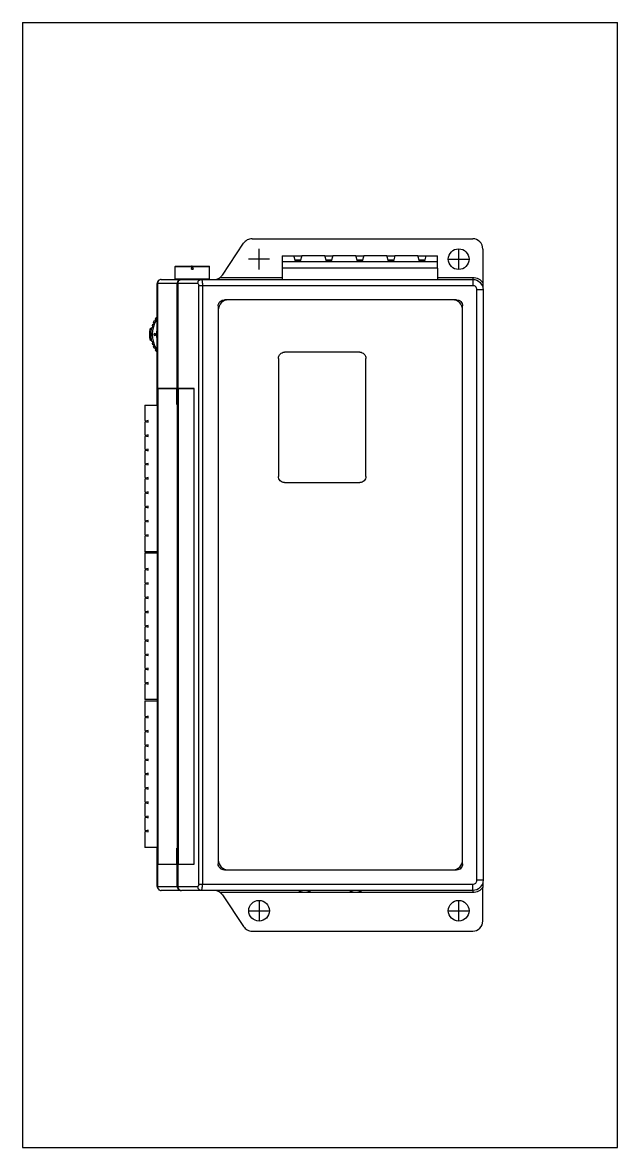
# Model space of a CAD drawing. Header units: inches. Extents: x 1.6 to 15.8, y 0 to 10.9.
# Drawn here: x 10 to 15.75, y 0 to 10.88 of the extents above; entities that cross this region are included whole.
import ezdxf

# ---------------------------------------------------------------- set-up
doc = ezdxf.new("R2010")
doc.units = ezdxf.units.IN
for name, color, linetype, lineweight, true_color in [('Circle Holes', 3, 'Continuous', 25, 0x00ff00), ('Hole Centers', 30, 'Continuous', 25, 0xff7f00), ('Plate', 4, 'Continuous', 25, 0x00ffff)]:
    doc.layers.add(name, color=color, linetype=linetype, lineweight=lineweight, true_color=true_color)
doc.layers.add('eg4015-datasheet(1)', color=7, linetype='Continuous')

msp = doc.modelspace()

# ---------------------------------------------------------------- linework, layer by layer
at = {"layer": 'Circle Holes'}
for centre in [(14.215, 8.587), (12.286, 2.289), (14.215, 2.289)]:
    msp.add_circle(centre, 0.1, dxfattribs=at)
msp.add_arc((12.285, 8.587), 0.1, 0, 0, dxfattribs=at)
at = {"layer": 'eg4015-datasheet(1)', "color": 2, "true_color": 0xffff00}
for points in [[(11.933, 8.434), (12.137, 8.741)], [(12.219, 8.784), (12.206, 8.784), (12.194, 8.781), (12.183, 8.778), (12.172, 8.773), (12.162, 8.766), (12.152, 8.759), (12.144, 8.751), (12.137, 8.741)], [(12.219, 8.784), (14.351, 8.784)], [(14.449, 8.685), (14.447, 8.705), (14.441, 8.724), (14.433, 8.741), (14.42, 8.756), (14.405, 8.767), (14.388, 8.777), (14.37, 8.783), (14.351, 8.784)], [(12.51, 8.619), (12.51, 8.565)], [(12.51, 8.619), (12.622, 8.619)], [(12.637, 8.567), (12.622, 8.619)], [(12.622, 8.619), (12.637, 8.619), (12.66, 8.619), (12.683, 8.619), (12.698, 8.619)], [(12.698, 8.619), (12.684, 8.567)], [(12.922, 8.619), (12.698, 8.619)], [(12.937, 8.567), (12.922, 8.619)], [(12.922, 8.619), (12.937, 8.619), (12.96, 8.619), (12.983, 8.619), (12.998, 8.619)], [(12.998, 8.619), (12.984, 8.567)], [(13.222, 8.619), (12.998, 8.619)], [(13.237, 8.567), (13.222, 8.619)], [(13.222, 8.619), (13.237, 8.619), (13.26, 8.619), (13.283, 8.619), (13.298, 8.619)], [(13.298, 8.619), (13.284, 8.567)], [(13.522, 8.619), (13.298, 8.619)], [(13.537, 8.567), (13.522, 8.619)], [(13.522, 8.619), (13.537, 8.619), (13.56, 8.619), (13.583, 8.619), (13.598, 8.619)], [(13.598, 8.619), (13.584, 8.567)], [(13.822, 8.619), (13.598, 8.619)], [(13.837, 8.567), (13.822, 8.619)], [(13.822, 8.619), (13.837, 8.619), (13.86, 8.619), (13.883, 8.619), (13.898, 8.619)], [(13.898, 8.619), (13.884, 8.567)], [(13.898, 8.619), (14.01, 8.619)], [(14.01, 8.565), (14.01, 8.619)], [(14.449, 8.685), (14.449, 8.36)], [(11.476, 8.52), (11.633, 8.52)], [(11.476, 8.52), (11.476, 8.52), (11.476, 8.519), (11.476, 8.517)], [(11.476, 8.517), (11.633, 8.517)], [(11.476, 8.395), (11.476, 8.517)], [(11.641, 8.52), (11.633, 8.52)], [(11.633, 8.491), (11.641, 8.52)], [(11.633, 8.517), (11.633, 8.52)], [(11.633, 8.491), (11.649, 8.491)], [(11.641, 8.52), (11.649, 8.491)], [(11.641, 8.52), (11.649, 8.52)], [(11.649, 8.52), (11.806, 8.52)], [(11.649, 8.517), (11.649, 8.52)], [(11.649, 8.517), (11.806, 8.517)], [(11.806, 8.517), (11.806, 8.517), (11.806, 8.519), (11.806, 8.52)], [(11.806, 8.395), (11.806, 8.517)], [(12.51, 8.565), (14.01, 8.565)], [(12.51, 8.565), (12.51, 8.501)], [(14.01, 8.501), (12.51, 8.501)], [(12.51, 8.501), (12.51, 8.391)], [(12.685, 8.576), (12.681, 8.576), (12.66, 8.576), (12.638, 8.576), (12.634, 8.576)], [(12.684, 8.567), (12.637, 8.567)], [(12.651, 8.57), (12.669, 8.57)], [(12.651, 8.567), (12.651, 8.57)], [(12.67, 8.567), (12.669, 8.57)], [(12.985, 8.576), (12.981, 8.576), (12.96, 8.576), (12.938, 8.576), (12.934, 8.576)], [(12.984, 8.567), (12.937, 8.567)], [(12.951, 8.57), (12.969, 8.57)], [(12.951, 8.567), (12.951, 8.57)], [(12.97, 8.567), (12.969, 8.57)], [(13.285, 8.576), (13.281, 8.576), (13.26, 8.576), (13.238, 8.576), (13.234, 8.576)], [(13.284, 8.567), (13.237, 8.567)], [(13.251, 8.57), (13.269, 8.57)], [(13.251, 8.567), (13.251, 8.57)], [(13.27, 8.567), (13.269, 8.57)], [(13.585, 8.576), (13.581, 8.576), (13.56, 8.576), (13.538, 8.576), (13.534, 8.576)], [(13.584, 8.567), (13.537, 8.567)], [(13.551, 8.57), (13.569, 8.57), (13.57, 8.567)], [(13.551, 8.57), (13.551, 8.567)], [(13.885, 8.576), (13.881, 8.576), (13.86, 8.576), (13.838, 8.576), (13.834, 8.576)], [(13.884, 8.567), (13.837, 8.567)], [(13.851, 8.57), (13.869, 8.57)], [(13.851, 8.567), (13.851, 8.57)], [(13.87, 8.567), (13.869, 8.57)], [(14.01, 8.501), (14.01, 8.565)], [(14.01, 8.501), (14.01, 8.391)], [(11.341, 8.391), (11.333, 8.39), (11.326, 8.388), (11.319, 8.384), (11.313, 8.38), (11.308, 8.373), (11.305, 8.366), (11.302, 8.359), (11.301, 8.352)], [(11.341, 8.391), (11.334, 8.39), (11.327, 8.388), (11.322, 8.384), (11.316, 8.38), (11.31, 8.373), (11.308, 8.366), (11.306, 8.359), (11.305, 8.352)], [(11.341, 8.391), (11.53, 8.391)], [(11.476, 8.395), (11.476, 8.391)], [(11.806, 8.395), (11.476, 8.395)], [(11.53, 8.391), (11.523, 8.39), (11.516, 8.388), (11.51, 8.384), (11.505, 8.38), (11.501, 8.373), (11.497, 8.366), (11.495, 8.359), (11.494, 8.352)], [(11.498, 8.352), (11.499, 8.359), (11.501, 8.366), (11.505, 8.373), (11.509, 8.38), (11.516, 8.384), (11.523, 8.388), (11.53, 8.39), (11.538, 8.391)], [(11.502, 8.352), (11.502, 8.359), (11.505, 8.366), (11.508, 8.373), (11.512, 8.38), (11.517, 8.384), (11.524, 8.388), (11.531, 8.39), (11.538, 8.391), (11.73, 8.391)], [(11.538, 8.391), (11.537, 8.391), (11.535, 8.391), (11.534, 8.391), (11.533, 8.391), (11.531, 8.391), (11.53, 8.391)], [(11.694, 8.352), (11.694, 8.359), (11.697, 8.366), (11.699, 8.373), (11.703, 8.38), (11.709, 8.384), (11.716, 8.388), (11.723, 8.39), (11.73, 8.391)], [(11.73, 8.391), (14.352, 8.391)], [(11.73, 8.391), (11.731, 8.39), (11.733, 8.387), (11.734, 8.383), (11.735, 8.377), (11.737, 8.37), (11.737, 8.362), (11.738, 8.352), (11.738, 8.342), (11.738, 8.331)], [(11.806, 8.395), (11.806, 8.391)], [(11.851, 8.391), (11.851, 8.391), (11.867, 8.392), (11.894, 8.401), (11.909, 8.41)], [(11.933, 8.434), (11.93, 8.431), (11.927, 8.428), (11.924, 8.424), (11.922, 8.422), (11.919, 8.419), (11.916, 8.416), (11.913, 8.413), (11.909, 8.41), (12.51, 8.41)], [(14.01, 8.41), (14.352, 8.41)], [(14.352, 8.41), (14.352, 8.406), (14.352, 8.403), (14.352, 8.399), (14.352, 8.397), (14.352, 8.394), (14.352, 8.392), (14.352, 8.391)], [(14.352, 8.41), (14.366, 8.409), (14.38, 8.408), (14.394, 8.403), (14.406, 8.398), (14.419, 8.39), (14.43, 8.381), (14.44, 8.372), (14.449, 8.36), (14.449, 8.335), (14.449, 8.327), (14.449, 8.322), (14.449, 8.317), (14.449, 8.313), (14.449, 8.312)], [(14.352, 8.391), (14.372, 8.39), (14.39, 8.383), (14.408, 8.374), (14.422, 8.362), (14.434, 8.347), (14.444, 8.33), (14.449, 8.312), (14.451, 8.292), (14.449, 8.292), (14.447, 8.292), (14.441, 8.292), (14.434, 8.292), (14.424, 8.292), (14.415, 8.292), (14.403, 8.292), (14.392, 8.292), (14.391, 8.301), (14.388, 8.308), (14.385, 8.315), (14.38, 8.32), (14.374, 8.326), (14.367, 8.328), (14.36, 8.331), (14.352, 8.331)], [(14.352, 8.391), (14.352, 8.39), (14.352, 8.387), (14.352, 8.381), (14.352, 8.373), (14.352, 8.365), (14.352, 8.355), (14.352, 8.344), (14.352, 8.331)], [(11.301, 7.338), (11.301, 8.352), (11.301, 8.352), (11.302, 8.352), (11.303, 8.352), (11.305, 8.352)], [(11.494, 8.352), (11.305, 8.352)], [(11.305, 8.352), (11.305, 7.338)], [(11.494, 7.338), (11.494, 8.352), (11.495, 8.352), (11.497, 8.352), (11.498, 8.352)], [(11.498, 7.338), (11.498, 8.352), (11.498, 8.352), (11.499, 8.352), (11.501, 8.352), (11.502, 8.352)], [(11.502, 8.352), (11.502, 7.338)], [(11.694, 8.352), (11.502, 8.352)], [(11.694, 8.352), (11.695, 8.351), (11.698, 8.349), (11.699, 8.348), (11.701, 8.345), (11.702, 8.342), (11.702, 8.34), (11.703, 8.335), (11.703, 8.331)], [(11.738, 8.331), (11.733, 8.331), (11.727, 8.331), (11.723, 8.331), (11.717, 8.331), (11.713, 8.331), (11.709, 8.331), (11.706, 8.331), (11.703, 8.331)], [(11.703, 2.544), (11.703, 8.331)], [(11.738, 8.331), (11.738, 2.544)], [(14.352, 8.331), (11.738, 8.331)], [(14.392, 2.584), (14.392, 8.292)], [(14.451, 8.292), (14.451, 2.584)], [(11.99, 8.194), (11.972, 8.192), (11.952, 8.187), (11.935, 8.177), (11.92, 8.165), (11.909, 8.151), (11.899, 8.133), (11.894, 8.115), (11.892, 8.095)], [(11.892, 8.135), (11.892, 8.147), (11.897, 8.158), (11.902, 8.167), (11.909, 8.177), (11.919, 8.184), (11.928, 8.19), (11.94, 8.192), (11.951, 8.194)], [(14.195, 8.194), (11.951, 8.194)], [(14.253, 8.095), (14.252, 8.115), (14.247, 8.133), (14.237, 8.151), (14.226, 8.165), (14.21, 8.177), (14.194, 8.187), (14.174, 8.192), (14.156, 8.194)], [(14.195, 8.194), (14.206, 8.192), (14.217, 8.19), (14.228, 8.184), (14.237, 8.177), (14.244, 8.167), (14.249, 8.158), (14.253, 8.147), (14.253, 8.135)], [(11.892, 8.135), (11.892, 2.741)], [(14.253, 2.741), (14.253, 8.135)], [(11.252, 7.927), (11.255, 7.927), (11.258, 7.928), (11.259, 7.93), (11.259, 7.933), (11.26, 7.934), (11.26, 7.935), (11.259, 7.938), (11.258, 7.94), (11.255, 7.942)], [(11.294, 8.002), (11.277, 7.969), (11.265, 7.934), (11.256, 7.897), (11.253, 7.859), (11.256, 7.822), (11.265, 7.785), (11.277, 7.749), (11.294, 7.716)], [(11.255, 7.942), (11.255, 7.945), (11.256, 7.947), (11.256, 7.949), (11.258, 7.952), (11.258, 7.953), (11.259, 7.956), (11.26, 7.959), (11.26, 7.96)], [(11.26, 7.96), (11.263, 7.96)], [(11.263, 7.96), (11.266, 7.96), (11.269, 7.962), (11.269, 7.963), (11.27, 7.965), (11.272, 7.966), (11.272, 7.967), (11.272, 7.969), (11.272, 7.97), (11.27, 7.973), (11.269, 7.974), (11.266, 7.976)], [(11.266, 7.976), (11.267, 7.978), (11.269, 7.98), (11.27, 7.983), (11.27, 7.985), (11.272, 7.987), (11.273, 7.99), (11.274, 7.991), (11.276, 7.994)], [(11.276, 7.994), (11.278, 7.992)], [(11.278, 7.992), (11.281, 7.994), (11.284, 7.994), (11.284, 7.995), (11.285, 7.997), (11.287, 7.998), (11.287, 7.999), (11.287, 8.002), (11.285, 8.005), (11.284, 8.006), (11.283, 8.008)], [(11.283, 8.008), (11.284, 8.009), (11.285, 8.012), (11.287, 8.013), (11.288, 8.016), (11.29, 8.017), (11.291, 8.02), (11.292, 8.022), (11.294, 8.024)], [(11.301, 8.017), (11.298, 8.016), (11.295, 8.015), (11.294, 8.013), (11.292, 8.012), (11.292, 8.009), (11.292, 8.006), (11.292, 8.003), (11.294, 8.002)], [(11.294, 8.024), (11.295, 8.023), (11.298, 8.023)], [(11.301, 7.998), (11.301, 7.998), (11.299, 7.998), (11.298, 7.999), (11.297, 7.999), (11.295, 8.001), (11.294, 8.002)], [(11.298, 8.023), (11.301, 8.023), (11.302, 8.024)], [(11.248, 7.801), (11.237, 7.801), (11.234, 7.815), (11.231, 7.83), (11.231, 7.845), (11.23, 7.859), (11.231, 7.874), (11.231, 7.89), (11.234, 7.903), (11.237, 7.919), (11.248, 7.919)], [(11.248, 7.801), (11.245, 7.815), (11.244, 7.83), (11.242, 7.844), (11.242, 7.859), (11.242, 7.874), (11.244, 7.89), (11.245, 7.903), (11.248, 7.919)], [(11.248, 7.919), (11.248, 7.92), (11.249, 7.92), (11.249, 7.922), (11.249, 7.923), (11.249, 7.924), (11.249, 7.926), (11.251, 7.927)], [(11.251, 7.927), (11.252, 7.927)], [(11.301, 7.816), (11.298, 7.835), (11.298, 7.859), (11.298, 7.884), (11.301, 7.902)], [(11.251, 7.791), (11.249, 7.792), (11.249, 7.794), (11.249, 7.795), (11.249, 7.797), (11.249, 7.798), (11.248, 7.799), (11.248, 7.801)], [(11.255, 7.776), (11.258, 7.778), (11.259, 7.78), (11.26, 7.783), (11.26, 7.784), (11.259, 7.787), (11.259, 7.788), (11.258, 7.79), (11.255, 7.791), (11.252, 7.792), (11.251, 7.791)], [(11.26, 7.758), (11.26, 7.76), (11.259, 7.762), (11.258, 7.765), (11.258, 7.767), (11.256, 7.769), (11.256, 7.772), (11.255, 7.774), (11.255, 7.776)], [(11.266, 7.742), (11.27, 7.745), (11.272, 7.748), (11.272, 7.749), (11.272, 7.752), (11.27, 7.753), (11.27, 7.755), (11.269, 7.756), (11.266, 7.758), (11.263, 7.758), (11.26, 7.758)], [(11.276, 7.724), (11.274, 7.727), (11.273, 7.73), (11.272, 7.731), (11.27, 7.734), (11.27, 7.737), (11.269, 7.738), (11.267, 7.741), (11.266, 7.742)], [(11.283, 7.712), (11.285, 7.713), (11.287, 7.716), (11.287, 7.719), (11.287, 7.72), (11.285, 7.723), (11.284, 7.724), (11.283, 7.724), (11.28, 7.726), (11.277, 7.726), (11.276, 7.724)], [(11.294, 7.695), (11.292, 7.697), (11.291, 7.698), (11.29, 7.701), (11.288, 7.702), (11.287, 7.705), (11.285, 7.708), (11.284, 7.709), (11.283, 7.712)], [(11.294, 7.716), (11.292, 7.713), (11.292, 7.71), (11.292, 7.708), (11.294, 7.705), (11.295, 7.703), (11.297, 7.702), (11.301, 7.702)], [(11.294, 7.716), (11.294, 7.717), (11.295, 7.717), (11.297, 7.719), (11.298, 7.72), (11.299, 7.72), (11.301, 7.72)], [(11.301, 7.695), (11.301, 7.695), (11.298, 7.697), (11.295, 7.695), (11.294, 7.695)], [(12.473, 7.628), (12.474, 7.64), (12.477, 7.651), (12.483, 7.662), (12.49, 7.67), (12.499, 7.677), (12.509, 7.683), (12.52, 7.687), (12.531, 7.687)], [(12.473, 7.628), (12.473, 6.487)], [(13.26, 7.687), (12.531, 7.687)], [(13.26, 7.687), (13.272, 7.687), (13.283, 7.683), (13.292, 7.677), (13.302, 7.67), (13.309, 7.662), (13.315, 7.651), (13.317, 7.64), (13.319, 7.628)], [(13.319, 6.487), (13.319, 7.628)], [(11.301, 2.738), (11.301, 2.895), (11.301, 2.895), (11.302, 2.895), (11.303, 2.895), (11.303, 7.181), (11.302, 7.181), (11.301, 7.181), (11.301, 7.338)], [(11.305, 7.338), (11.305, 7.338), (11.303, 7.338), (11.302, 7.338), (11.301, 7.338)], [(11.492, 7.338), (11.305, 7.338)], [(11.308, 7.338), (11.308, 2.738), (11.492, 2.738)], [(11.308, 7.338), (11.492, 7.338)], [(11.492, 7.181), (11.492, 7.338)], [(11.492, 7.338), (11.494, 7.338), (11.495, 7.338), (11.497, 7.338), (11.498, 7.338)], [(11.498, 2.738), (11.498, 2.895), (11.498, 2.895), (11.499, 2.895), (11.499, 7.181), (11.499, 7.181), (11.498, 7.181), (11.498, 7.338)], [(11.502, 7.338), (11.501, 7.338), (11.499, 7.338), (11.498, 7.338)], [(11.502, 2.738), (11.658, 2.738), (11.658, 7.338), (11.502, 7.338)], [(11.503, 7.338), (11.503, 2.738), (11.658, 2.738)], [(11.503, 7.338), (11.658, 7.338)], [(11.658, 2.738), (11.658, 7.338)], [(11.301, 7.181), (11.301, 7.176)], [(11.498, 7.181), (11.498, 7.181), (11.497, 7.181), (11.495, 7.181), (11.494, 7.181), (11.492, 7.181)], [(11.498, 7.181), (11.498, 7.176)], [(11.183, 7.176), (11.183, 7.176), (11.184, 7.176), (11.185, 7.176), (11.187, 7.176)], [(11.183, 7.176), (11.183, 7.092), (11.183, 7.027)], [(11.187, 7.027), (11.187, 7.176), (11.303, 7.176)], [(11.183, 7.01), (11.183, 6.942), (11.183, 6.888)], [(11.187, 6.888), (11.187, 7.01)], [(11.183, 6.873), (11.183, 6.805), (11.183, 6.751)], [(11.187, 6.751), (11.187, 6.873)], [(11.183, 6.735), (11.183, 6.667), (11.183, 6.613)], [(11.187, 6.613), (11.187, 6.735)], [(11.183, 6.598), (11.183, 6.528), (11.183, 6.476)], [(11.187, 6.476), (11.187, 6.598)], [(11.183, 6.459), (11.183, 6.391), (11.183, 6.338)], [(11.187, 6.338), (11.187, 6.459)], [(12.531, 6.427), (12.52, 6.428), (12.509, 6.433), (12.499, 6.438), (12.49, 6.445), (12.483, 6.453), (12.477, 6.465), (12.474, 6.476), (12.473, 6.487)], [(12.531, 6.427), (13.26, 6.427)], [(13.319, 6.487), (13.317, 6.476), (13.315, 6.465), (13.309, 6.453), (13.302, 6.445), (13.292, 6.438), (13.283, 6.433), (13.272, 6.428), (13.26, 6.427)], [(11.183, 6.322), (11.183, 6.253), (11.183, 6.199)], [(11.187, 6.199), (11.187, 6.322)], [(11.183, 6.184), (11.183, 6.116), (11.183, 6.062)], [(11.187, 6.062), (11.187, 6.184)], [(11.183, 6.047), (11.183, 5.978), (11.183, 5.924)], [(11.187, 5.924), (11.187, 6.047)], [(11.183, 5.909), (11.183, 5.824), (11.183, 5.759)], [(11.303, 5.759), (11.187, 5.759), (11.187, 5.909)], [(11.187, 5.759), (11.187, 5.759), (11.185, 5.759), (11.184, 5.759), (11.183, 5.759)], [(11.183, 5.747), (11.183, 5.747), (11.184, 5.747), (11.185, 5.747), (11.187, 5.747)], [(11.183, 5.747), (11.183, 5.663), (11.183, 5.598)], [(11.187, 5.598), (11.187, 5.747), (11.303, 5.747)], [(11.301, 5.759), (11.301, 5.747)], [(11.498, 5.759), (11.498, 5.747)], [(11.183, 5.581), (11.183, 5.513), (11.183, 5.459)], [(11.187, 5.459), (11.187, 5.581)], [(11.183, 5.444), (11.183, 5.376), (11.183, 5.322)], [(11.187, 5.322), (11.187, 5.444)], [(11.183, 5.306), (11.183, 5.238), (11.183, 5.184)], [(11.187, 5.184), (11.187, 5.306)], [(11.183, 5.169), (11.183, 5.101), (11.183, 5.047)], [(11.187, 5.047), (11.187, 5.169)], [(11.183, 5.031), (11.183, 4.962), (11.183, 4.909)], [(11.187, 4.909), (11.187, 5.031)], [(11.183, 4.892), (11.183, 4.824), (11.183, 4.77)], [(11.187, 4.77), (11.187, 4.892)], [(11.183, 4.755), (11.183, 4.687), (11.183, 4.633)], [(11.187, 4.633), (11.187, 4.755)], [(11.183, 4.617), (11.183, 4.549), (11.183, 4.495)], [(11.187, 4.495), (11.187, 4.617)], [(11.183, 4.48), (11.183, 4.395), (11.183, 4.33)], [(11.303, 4.33), (11.187, 4.33), (11.187, 4.48)], [(11.187, 4.33), (11.187, 4.33), (11.185, 4.33), (11.184, 4.33), (11.183, 4.33)], [(11.183, 4.317), (11.183, 4.317), (11.184, 4.317), (11.185, 4.317), (11.187, 4.317)], [(11.183, 4.317), (11.183, 4.234), (11.183, 4.169)], [(11.187, 4.169), (11.187, 4.317), (11.303, 4.317)], [(11.301, 4.33), (11.301, 4.317)], [(11.498, 4.33), (11.498, 4.317)], [(11.183, 4.152), (11.183, 4.084), (11.183, 4.031)], [(11.187, 4.031), (11.187, 4.152)], [(11.183, 4.015), (11.183, 3.947), (11.183, 3.892)], [(11.187, 3.892), (11.187, 4.015)], [(11.183, 3.877), (11.183, 3.809), (11.183, 3.755)], [(11.187, 3.755), (11.187, 3.877)], [(11.183, 3.74), (11.183, 3.672), (11.183, 3.617)], [(11.187, 3.617), (11.187, 3.74)], [(11.183, 3.602), (11.183, 3.533), (11.183, 3.48)], [(11.187, 3.48), (11.187, 3.602)], [(11.183, 3.463), (11.183, 3.395), (11.183, 3.341)], [(11.187, 3.341), (11.187, 3.463)], [(11.183, 3.326), (11.183, 3.258), (11.183, 3.203)], [(11.187, 3.203), (11.187, 3.326)], [(11.183, 3.188), (11.183, 3.12), (11.183, 3.066)], [(11.187, 3.066), (11.187, 3.188)], [(11.183, 3.051), (11.183, 2.966), (11.183, 2.901)], [(11.303, 2.901), (11.187, 2.901), (11.187, 3.051)], [(11.187, 2.901), (11.187, 2.901), (11.185, 2.901), (11.184, 2.901), (11.183, 2.901)], [(11.301, 2.901), (11.301, 2.895)], [(11.492, 2.738), (11.492, 2.895), (11.494, 2.895), (11.495, 2.895), (11.497, 2.895), (11.498, 2.895)], [(11.498, 2.901), (11.498, 2.895)], [(11.301, 2.524), (11.301, 2.738), (11.301, 2.738), (11.302, 2.738), (11.303, 2.738), (11.305, 2.738)], [(11.305, 2.738), (11.305, 2.524)], [(11.305, 2.738), (11.492, 2.738)], [(11.498, 2.738), (11.498, 2.738), (11.497, 2.738), (11.495, 2.738), (11.494, 2.738), (11.492, 2.738)], [(11.498, 2.524), (11.498, 2.524), (11.497, 2.524), (11.495, 2.524), (11.494, 2.524), (11.494, 2.738)], [(11.498, 2.524), (11.498, 2.738), (11.498, 2.738), (11.499, 2.738), (11.501, 2.738), (11.502, 2.738)], [(11.502, 2.738), (11.502, 2.524)], [(11.892, 2.781), (11.894, 2.762), (11.899, 2.742), (11.909, 2.726), (11.92, 2.71), (11.935, 2.699), (11.952, 2.69), (11.972, 2.684), (11.99, 2.683)], [(11.951, 2.683), (11.94, 2.683), (11.928, 2.687), (11.919, 2.692), (11.909, 2.699), (11.902, 2.709), (11.897, 2.719), (11.892, 2.73), (11.892, 2.741)], [(14.156, 2.683), (14.174, 2.684), (14.194, 2.69), (14.21, 2.699), (14.226, 2.71), (14.237, 2.726), (14.247, 2.742), (14.252, 2.762), (14.253, 2.781)], [(14.253, 2.741), (14.253, 2.73), (14.249, 2.719), (14.244, 2.709), (14.237, 2.699), (14.228, 2.692), (14.217, 2.687), (14.206, 2.683), (14.195, 2.683)], [(11.951, 2.683), (14.195, 2.683)], [(11.301, 2.524), (11.302, 2.517), (11.305, 2.509), (11.308, 2.503), (11.313, 2.497), (11.319, 2.492), (11.326, 2.488), (11.333, 2.485), (11.341, 2.485)], [(11.305, 2.524), (11.305, 2.524), (11.303, 2.524), (11.302, 2.524), (11.301, 2.524)], [(11.305, 2.524), (11.494, 2.524)], [(11.305, 2.524), (11.306, 2.517), (11.308, 2.509), (11.31, 2.503), (11.316, 2.497), (11.322, 2.492), (11.327, 2.488), (11.334, 2.485), (11.341, 2.485)], [(11.494, 2.524), (11.495, 2.517), (11.497, 2.509), (11.501, 2.503), (11.505, 2.497), (11.51, 2.492), (11.516, 2.488), (11.523, 2.485), (11.53, 2.485), (11.531, 2.485), (11.533, 2.485), (11.534, 2.485), (11.535, 2.485), (11.537, 2.485), (11.538, 2.485)], [(11.498, 2.524), (11.499, 2.517), (11.501, 2.509), (11.505, 2.503), (11.509, 2.497), (11.516, 2.492), (11.523, 2.488), (11.53, 2.485), (11.538, 2.485)], [(11.502, 2.524), (11.501, 2.524), (11.499, 2.524), (11.498, 2.524)], [(11.502, 2.524), (11.694, 2.524)], [(11.502, 2.524), (11.502, 2.517), (11.505, 2.509), (11.508, 2.503), (11.512, 2.497), (11.517, 2.492), (11.524, 2.488), (11.531, 2.485), (11.538, 2.485)], [(11.703, 2.544), (11.703, 2.541), (11.702, 2.537), (11.702, 2.534), (11.701, 2.53), (11.699, 2.528), (11.698, 2.526), (11.695, 2.526), (11.694, 2.524)], [(11.73, 2.485), (11.723, 2.485), (11.716, 2.488), (11.709, 2.492), (11.703, 2.497), (11.699, 2.503), (11.697, 2.509), (11.694, 2.517), (11.694, 2.524)], [(11.703, 2.544), (11.706, 2.544), (11.709, 2.544), (11.713, 2.544), (11.717, 2.544), (11.723, 2.544), (11.727, 2.544), (11.733, 2.544), (11.738, 2.544)], [(11.73, 2.485), (11.731, 2.487), (11.733, 2.49), (11.734, 2.495), (11.735, 2.502), (11.737, 2.512), (11.738, 2.522), (11.738, 2.533), (11.738, 2.544)], [(11.738, 2.544), (14.352, 2.544)], [(14.451, 2.584), (14.449, 2.565), (14.444, 2.547), (14.434, 2.528), (14.422, 2.515), (14.408, 2.502), (14.39, 2.492), (14.372, 2.487), (14.352, 2.485), (14.352, 2.487), (14.352, 2.49), (14.352, 2.495), (14.352, 2.502), (14.352, 2.512), (14.352, 2.522), (14.352, 2.533), (14.352, 2.544), (14.36, 2.545), (14.367, 2.548), (14.374, 2.551), (14.38, 2.556), (14.385, 2.562), (14.388, 2.569), (14.391, 2.576), (14.392, 2.584)], [(14.449, 2.516), (14.44, 2.505), (14.43, 2.495), (14.419, 2.485), (14.406, 2.478), (14.394, 2.473), (14.38, 2.469), (14.366, 2.466), (14.352, 2.466)], [(14.451, 2.584), (14.449, 2.584), (14.447, 2.584), (14.441, 2.584), (14.434, 2.584), (14.424, 2.584), (14.415, 2.584), (14.403, 2.584), (14.392, 2.584)], [(14.449, 2.565), (14.449, 2.563), (14.449, 2.559), (14.449, 2.541), (14.449, 2.516)], [(14.449, 2.19), (14.449, 2.516)], [(11.53, 2.485), (11.341, 2.485)], [(11.73, 2.485), (11.538, 2.485)], [(14.352, 2.485), (11.73, 2.485)], [(14.352, 2.485), (14.352, 2.485), (14.352, 2.484), (14.352, 2.483), (14.352, 2.48), (14.352, 2.477), (14.352, 2.473), (14.352, 2.469), (14.352, 2.466), (11.909, 2.466), (11.894, 2.476), (11.867, 2.484), (11.851, 2.485)], [(11.909, 2.466), (11.913, 2.463), (11.916, 2.46), (11.919, 2.458), (11.922, 2.455), (11.924, 2.452), (11.927, 2.448), (11.93, 2.445), (11.933, 2.441)], [(11.933, 2.441), (12.137, 2.135)], [(12.792, 2.485), (12.79, 2.484), (12.77, 2.474), (12.748, 2.467), (12.726, 2.466), (12.705, 2.467), (12.683, 2.474), (12.663, 2.484), (12.66, 2.485)], [(13.284, 2.485), (13.281, 2.484), (13.262, 2.474), (13.241, 2.467), (13.219, 2.466), (13.197, 2.467), (13.176, 2.474), (13.156, 2.484), (13.153, 2.485)], [(14.351, 2.091), (14.37, 2.094), (14.388, 2.099), (14.405, 2.108), (14.42, 2.12), (14.433, 2.135), (14.441, 2.152), (14.447, 2.17), (14.449, 2.19)], [(12.137, 2.135), (12.144, 2.126), (12.152, 2.117), (12.162, 2.109), (12.172, 2.103), (12.183, 2.098), (12.194, 2.095), (12.206, 2.092), (12.219, 2.091)], [(12.219, 2.091), (14.351, 2.091)]]:
    msp.add_lwpolyline(points, dxfattribs=at)
for points in [[(11.277, 7.849), (11.281, 7.851), (11.284, 7.852), (11.287, 7.856), (11.287, 7.859), (11.287, 7.863), (11.284, 7.866), (11.281, 7.867), (11.277, 7.869), (11.274, 7.867), (11.272, 7.866), (11.269, 7.863), (11.269, 7.859), (11.269, 7.856), (11.272, 7.852), (11.274, 7.851)], [(11.183, 7.019), (11.213, 7.01), (11.213, 7.027)], [(11.183, 6.881), (11.213, 6.873), (11.213, 6.888)], [(11.183, 6.744), (11.213, 6.735), (11.213, 6.751)], [(11.183, 6.605), (11.213, 6.598), (11.213, 6.613)], [(11.183, 6.467), (11.213, 6.459), (11.213, 6.476)], [(11.183, 6.33), (11.213, 6.322), (11.213, 6.338)], [(11.183, 6.192), (11.213, 6.184), (11.213, 6.199)], [(11.183, 6.055), (11.213, 6.047), (11.213, 6.062)], [(11.183, 5.916), (11.213, 5.909), (11.213, 5.924)], [(11.183, 5.59), (11.213, 5.581), (11.213, 5.598)], [(11.183, 5.452), (11.213, 5.444), (11.213, 5.46)], [(11.183, 5.315), (11.213, 5.306), (11.213, 5.322)], [(11.183, 5.176), (11.213, 5.169), (11.213, 5.184)], [(11.183, 5.038), (11.213, 5.03), (11.213, 5.047)], [(11.183, 4.901), (11.213, 4.892), (11.213, 4.909)], [(11.183, 4.763), (11.213, 4.755), (11.213, 4.77)], [(11.183, 4.626), (11.213, 4.617), (11.213, 4.633)], [(11.183, 4.487), (11.213, 4.48), (11.213, 4.495)], [(11.183, 4.16), (11.213, 4.152), (11.213, 4.169)], [(11.183, 4.023), (11.213, 4.015), (11.213, 4.031)], [(11.183, 3.885), (11.213, 3.877), (11.213, 3.892)], [(11.183, 3.747), (11.213, 3.74), (11.213, 3.755)], [(11.183, 3.609), (11.213, 3.602), (11.213, 3.617)], [(11.183, 3.472), (11.213, 3.463), (11.213, 3.48)], [(11.183, 3.334), (11.213, 3.326), (11.213, 3.341)], [(11.183, 3.197), (11.213, 3.188), (11.213, 3.203)], [(11.183, 3.058), (11.213, 3.051), (11.213, 3.066)]]:
    msp.add_lwpolyline(points, close=True, dxfattribs=at)
at = {"layer": 'Hole Centers'}
for p, q in [((12.285, 8.687), (12.285, 8.487)), ((14.215, 8.688), (14.215, 8.487)), ((12.386, 8.587), (12.185, 8.587)), ((14.115, 8.587), (14.315, 8.587)), ((12.186, 2.289), (12.386, 2.289)), ((12.286, 2.389), (12.286, 2.189)), ((14.115, 2.289), (14.315, 2.289)), ((14.215, 2.389), (14.215, 2.189))]:
    msp.add_line(p, q, dxfattribs=at)
at = {"layer": 'Plate'}
for p, q in [((10, 10.875), (10, 0)), ((10, 10.875), (15.75, 10.875)), ((15.75, 0), (15.75, 10.875)), ((10, 0), (15.75, 0))]:
    msp.add_line(p, q, dxfattribs=at)

doc.saveas('drawing.dxf')
